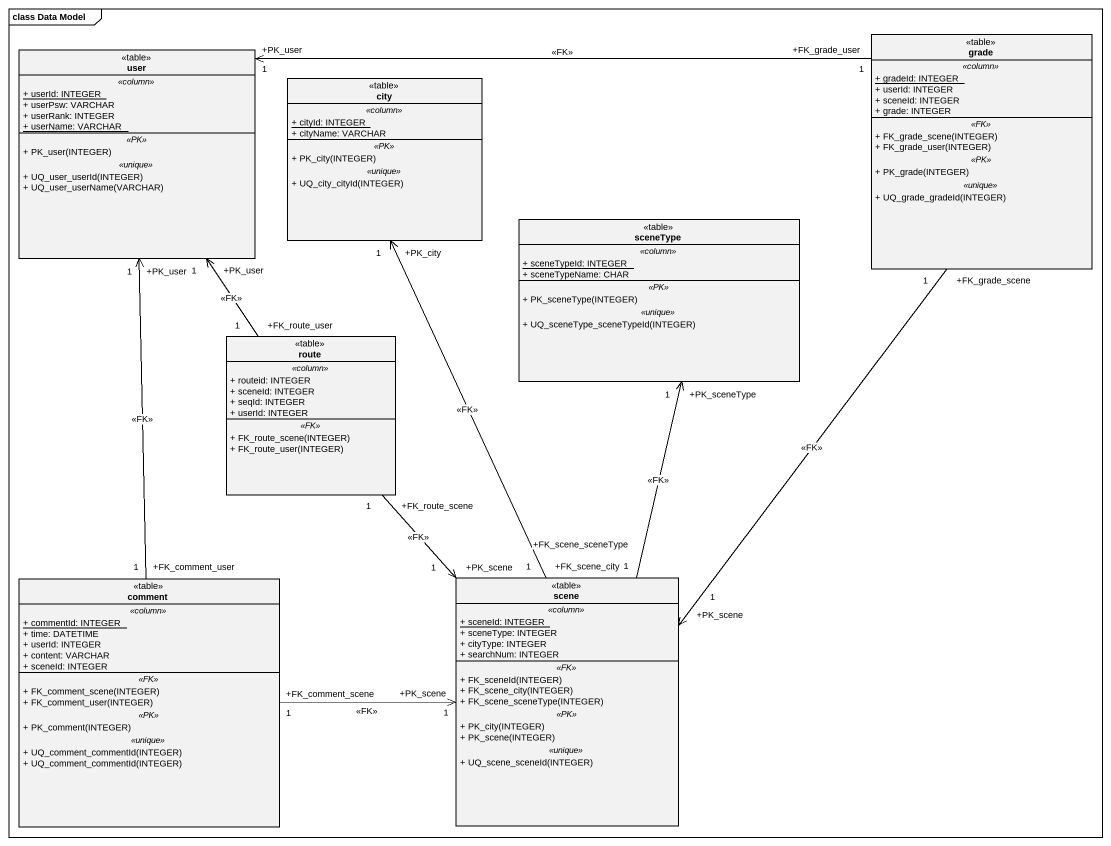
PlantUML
@startuml
mainframe class Data Model
hide circle
hide empty members
skinparam classAttributeIconSize 0
class user <<table>> {
  .. <<column>> ..
  {static} + userId: INTEGER
  + userPsw: VARCHAR
  + userRank: INTEGER
  {static} + userName: VARCHAR
  .. <<PK>> ..
  + PK_user(INTEGER)
  .. <<unique>> ..
  + UQ_user_userId(INTEGER)
  + UQ_user_userName(VARCHAR)
}
class grade <<table>> {
  .. <<column>> ..
  {static} + gradeId: INTEGER
  + userId: INTEGER
  + sceneId: INTEGER
  + grade: INTEGER
  .. <<FK>> ..
  + FK_grade_scene(INTEGER)
  + FK_grade_user(INTEGER)
  .. <<PK>> ..
  + PK_grade(INTEGER)
  .. <<unique>> ..
  + UQ_grade_gradeId(INTEGER)
}
class city <<table>> {
  .. <<column>> ..
  {static} + cityId: INTEGER
  + cityName: VARCHAR
  .. <<PK>> ..
  + PK_city(INTEGER)
  .. <<unique>> ..
  + UQ_city_cityId(INTEGER)
}
class sceneType <<table>> {
  .. <<column>> ..
  {static} + sceneTypeId: INTEGER
  + sceneTypeName: CHAR
  .. <<PK>> ..
  + PK_sceneType(INTEGER)
  .. <<unique>> ..
  + UQ_sceneType_sceneTypeId(INTEGER)
}
class route <<table>> {
  .. <<column>> ..
  + routeid: INTEGER
  + sceneId: INTEGER
  + seqId: INTEGER
  + userId: INTEGER
  .. <<FK>> ..
  + FK_route_scene(INTEGER)
  + FK_route_user(INTEGER)
}
class comment <<table>> {
  .. <<column>> ..
  {static} + commentId: INTEGER
  + time: DATETIME
  + userId: INTEGER
  + content: VARCHAR
  + sceneId: INTEGER
  .. <<FK>> ..
  + FK_comment_scene(INTEGER)
  + FK_comment_user(INTEGER)
  .. <<PK>> ..
  + PK_comment(INTEGER)
  .. <<unique>> ..
  + UQ_comment_commentId(INTEGER)
  + UQ_comment_commentId(INTEGER)
}
class scene <<table>> {
  .. <<column>> ..
  {static} + sceneId: INTEGER
  + sceneType: INTEGER
  + cityType: INTEGER
  + searchNum: INTEGER
  .. <<FK>> ..
  + FK_sceneId(INTEGER)
  + FK_scene_city(INTEGER)
  + FK_scene_sceneType(INTEGER)
  .. <<PK>> ..
  + PK_city(INTEGER)
  + PK_scene(INTEGER)
  .. <<unique>> ..
  + UQ_scene_sceneId(INTEGER)
}
grade "+FK_grade_user\n1" -left-> "+PK_user\n1" user : <<FK>>
grade "+FK_grade_scene\n1" --> "+PK_scene\n1" scene : <<FK>>
route "+FK_route_user\n1" -up-> "+PK_user\n1" user : <<FK>>
route "+FK_route_scene\n1" --> "+PK_scene\n1" scene : <<FK>>
comment "+FK_comment_user\n1" -up-> "+PK_user\n1" user : <<FK>>
comment "+FK_comment_scene\n1" -right-> "+PK_scene\n1" scene : <<FK>>
scene "+FK_scene_city\n1" -up-> "+PK_city\n1" city : <<FK>>
scene "+FK_scene_sceneType\n1" -up-> "+PK_sceneType\n1" sceneType : <<FK>>
@enduml
